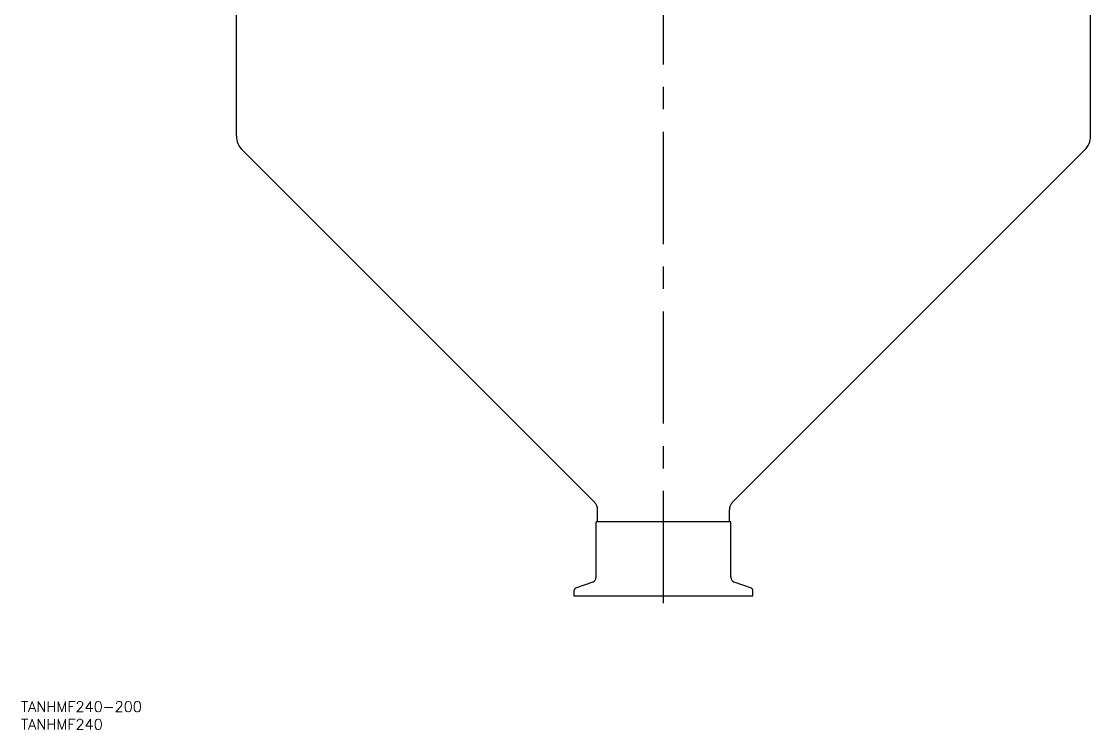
# Model space of a CAD drawing. Extents: x -182 to 594, y -630 to 159.
# Drawn here: x -181.6 to 120.8, y -629.9 to -429.6 of the extents above; entities that cross this region are included whole.
import ezdxf

# ---------------------------------------------------------------- set-up
doc = ezdxf.new("R2010")
doc.units = 0
doc.linetypes.add('CENTER', pattern=[50.8, 31.75, -6.35, 6.35, -6.35])
doc.layers.get('0').update_dxf_attribs({"linetype": 'CONTINUOUS'})
doc.layers.add('CENTER', color=1, linetype='CONTINUOUS')
doc.styles.get("Standard").update_dxf_attribs({"font": 'txt.shx', "height": 3, "bigfont": 'bigfont.shx'})

msp = doc.modelspace()

# ---------------------------------------------------------------- linework, layer by layer
at = {"color": 7, "linetype": 'CONTINUOUS'}
for p, q in [((-120.8, -433.6), (-120.8, -316.28)), ((120.8, -433.6), (120.8, -316.28)), ((-120.8, -461.98), (-120.8, -433.6)), ((120.8, -461.98), (120.8, -433.6)), ((-19.53, -565.65), (-119.1, -466.08)), ((19.53, -565.65), (119.1, -466.08)), ((-18.65, -571.2), (-18.65, -567.78)), ((18.65, -571.2), (18.65, -567.78)), ((-19.05, -586.82), (-19.05, -571.2)), ((19.05, -571.2), (-19.05, -571.2)), ((19.05, -586.82), (19.05, -571.2)), ((-20.02, -588.2), (-24.86, -589.97)), ((24.86, -589.97), (20.02, -588.2)), ((-25.25, -592.2), (-25.25, -590.52)), ((25.25, -592.2), (-25.25, -592.2)), ((25.25, -592.2), (25.25, -590.52))]:
    msp.add_line(p, q, dxfattribs=at)
for centre, radius, start, end in [((-115, -461.98), 5.8, 180, 225), ((115, -461.98), 5.8, 315, 0), ((-21.65, -567.78), 3, 360, 45), ((21.65, -567.78), 3, 135, 180), ((-20.52, -586.82), 1.47, 290, 360), ((20.52, -586.82), 1.47, 180, 250), ((-24.66, -590.52), 0.588, 110, 180), ((24.66, -590.52), 0.588, 0, 70)]:
    msp.add_arc(centre, radius, start, end, dxfattribs=at)
at = {"layer": 'CENTER', "color": 1, "linetype": 'CENTER'}
msp.add_line((0, -594.2), (0, -235.25), dxfattribs=at)

# ---------------------------------------------------------------- texts
at = {"color": 7, "linetype": 'CONTINUOUS'}
for s, p in [('TANHMF240-200', (-181.75, -624.94)), ('TANHMF240', (-181.75, -629.94))]:
    msp.add_text(s, height=3, dxfattribs=at).set_placement(p)

doc.saveas('drawing.dxf')
